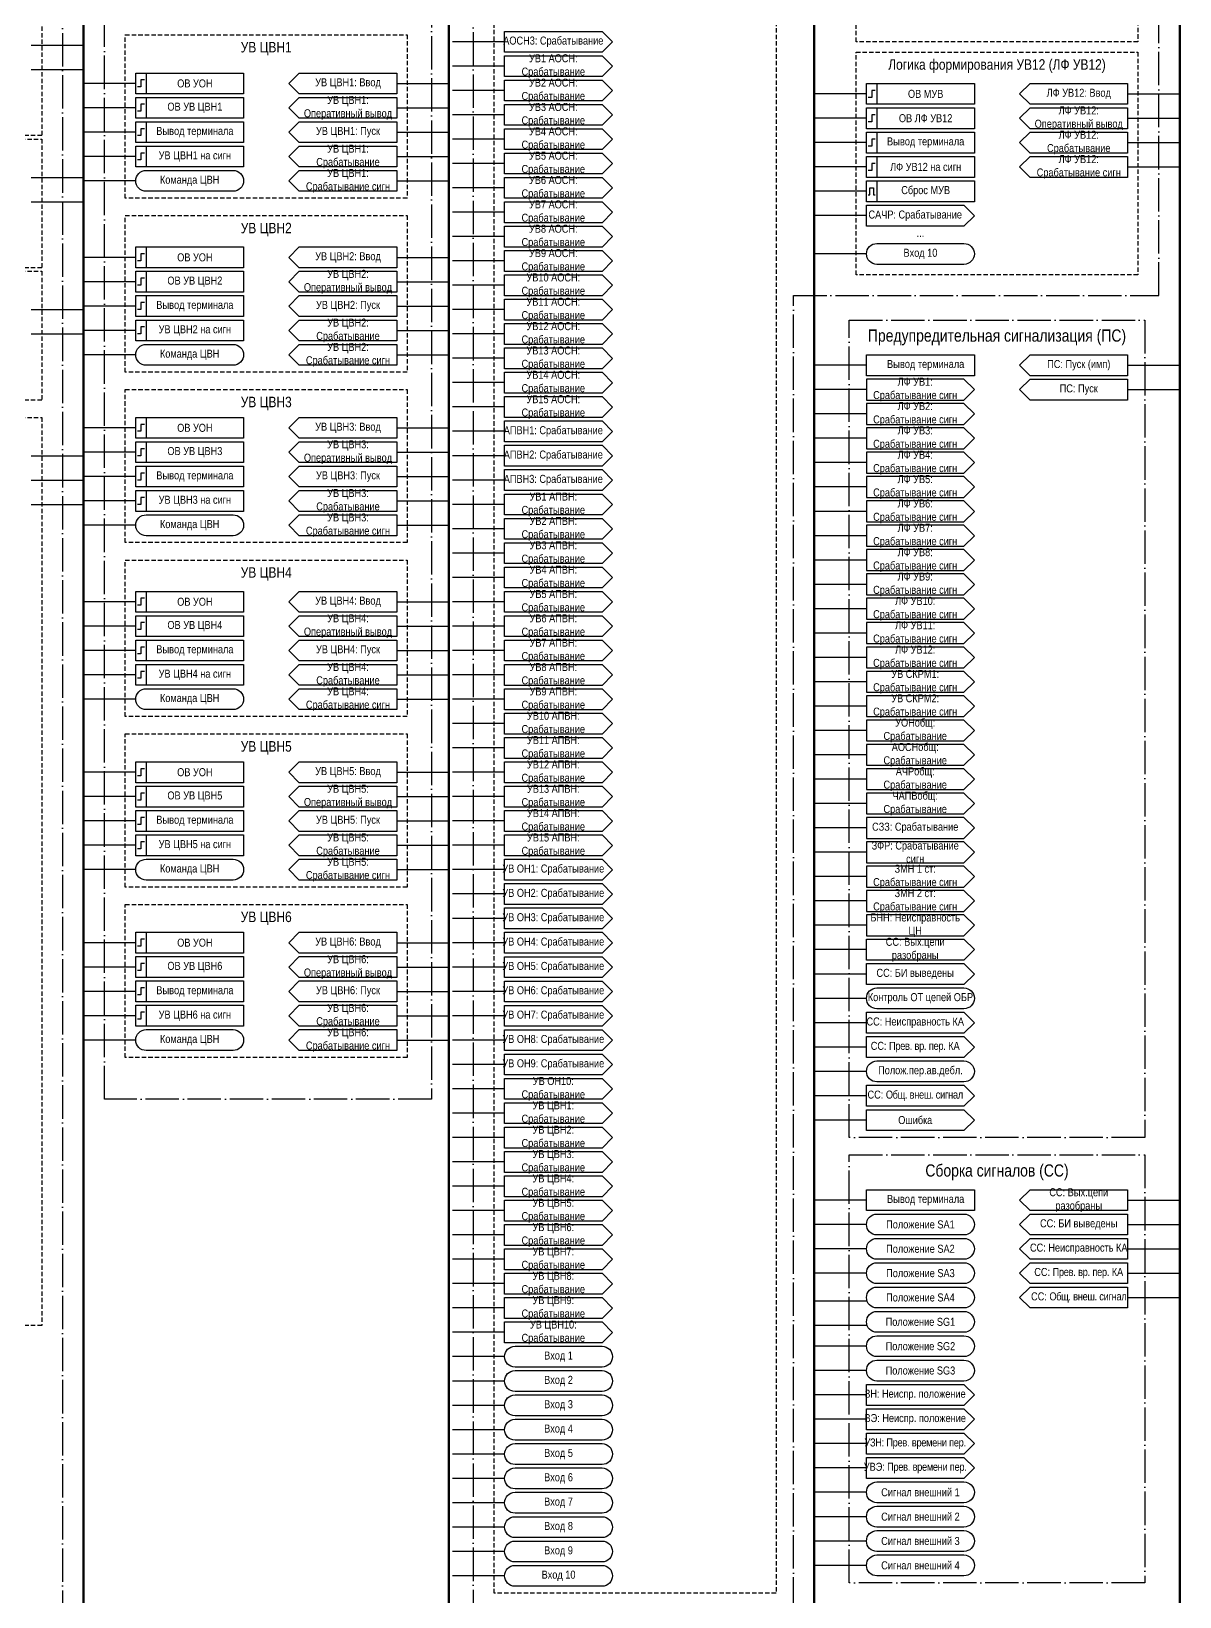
# Model space of a CAD drawing. Header units: millimetres. Extents: x -3568 to 1010, y 18 to 1948.
# Drawn here: x 600 to 930, y 740 to 1190 of the extents above; entities that cross this region are included whole.
import ezdxf

# ---------------------------------------------------------------- set-up
doc = ezdxf.new("R2010")
doc.units = ezdxf.units.MM
doc.linetypes.add('ACAD_ISO04W100', pattern=[30, 24, -3, 0, -3])
doc.linetypes.add('штриховая2', pattern=[0.375, 0.25, -0.125])
doc.layers.add('TEXT', color=7, linetype='Continuous', lineweight=25)
doc.styles.add('2.5_Gost_RD', font='ARIALN.TTF', dxfattribs={"height": 2.5})
doc.styles.add('3.5_Gost_RD', font='ARIALN.TTF', dxfattribs={"height": 3.5})

msp = doc.modelspace()

# ---------------------------------------------------------------- linework, layer by layer
at = {"lineweight": 100, "ltscale": 100}
for p, q in [((615, 1860), (615, 505)), ((720, 1840), (720, 505)), ((825, 1840), (825, 505)), ((930, 1840), (930, 687))]:
    msp.add_line(p, q, dxfattribs=at)
at = {"ltscale": 100}
for p, q in [((600, 1186), (615, 1186)), ((736, 1187), (721, 1187)), ((600, 1179), (615, 1179)), ((736, 1180), (721, 1180)), ((630, 1175), (615, 1175)), ((705, 1175), (720, 1175)), ((736, 1173), (721, 1173)), ((840, 1172), (825, 1172)), ((915, 1172), (930, 1172)), ((630, 1168), (615, 1168)), ((705, 1168), (720, 1168)), ((736, 1166), (721, 1166)), ((630, 1161), (615, 1161)), ((705, 1161), (720, 1161)), ((840, 1165), (825, 1165)), ((915, 1165), (930, 1165)), ((736, 1159), (721, 1159)), ((840, 1158), (825, 1158)), ((915, 1158), (930, 1158)), ((630, 1154), (615, 1154)), ((705, 1154), (720, 1154)), ((736, 1152), (721, 1152)), ((600, 1148), (615, 1148)), ((840, 1151), (825, 1151)), ((915, 1151), (930, 1151)), ((630, 1147), (615, 1147)), ((705, 1147), (720, 1147)), ((736, 1145), (721, 1145)), ((840, 1144), (825, 1144)), ((600, 1141), (615, 1141)), ((736, 1138), (721, 1138)), ((840, 1137), (825, 1137)), ((736, 1131), (721, 1131)), ((630, 1125), (615, 1125)), ((705, 1125), (720, 1125)), ((840, 1126), (825, 1126)), ((736, 1124), (721, 1124)), ((630, 1118), (615, 1118)), ((705, 1118), (720, 1118)), ((736, 1117), (721, 1117)), ((600, 1110), (615, 1110)), ((630, 1111), (615, 1111)), ((705, 1111), (720, 1111)), ((736, 1110), (721, 1110)), ((600, 1103), (615, 1103)), ((630, 1104), (615, 1104)), ((705, 1104), (720, 1104)), ((736, 1103), (721, 1103)), ((630, 1097), (615, 1097)), ((705, 1097), (720, 1097)), ((736, 1096), (721, 1096)), ((840, 1094), (825, 1094)), ((915, 1094), (930, 1094)), ((736, 1089), (721, 1089)), ((840, 1087), (825, 1087)), ((915, 1087), (930, 1087)), ((736, 1082), (721, 1082)), ((840, 1080), (825, 1080)), ((630, 1076), (615, 1076)), ((705, 1076), (720, 1076)), ((736, 1075), (721, 1075)), ((840, 1073), (825, 1073)), ((600, 1068), (615, 1068)), ((630, 1069), (615, 1069)), ((705, 1069), (720, 1069)), ((736, 1068), (721, 1068)), ((630, 1062), (615, 1062)), ((705, 1062), (720, 1062)), ((840, 1066), (825, 1066)), ((600, 1061), (615, 1061)), ((736, 1061), (721, 1061)), ((840, 1059), (825, 1059)), ((600, 1054), (615, 1054)), ((630, 1055), (615, 1055)), ((705, 1055), (720, 1055)), ((736, 1054), (721, 1054)), ((840, 1052), (825, 1052)), ((630, 1048), (615, 1048)), ((705, 1048), (720, 1048)), ((736, 1047), (721, 1047)), ((840, 1045), (825, 1045)), ((736, 1040), (721, 1040)), ((840, 1038), (825, 1038)), ((736, 1033), (721, 1033)), ((840, 1031), (825, 1031)), ((630, 1026), (615, 1026)), ((705, 1026), (720, 1026)), ((736, 1026), (721, 1026)), ((840, 1024), (825, 1024)), ((630, 1019), (615, 1019)), ((705, 1019), (720, 1019)), ((736, 1019), (721, 1019)), ((840, 1017), (825, 1017)), ((630, 1012), (615, 1012)), ((705, 1012), (720, 1012)), ((736, 1012), (721, 1012)), ((840, 1010), (825, 1010)), ((630, 1005), (615, 1005)), ((705, 1005), (720, 1005)), ((736, 1005), (721, 1005)), ((840, 1003), (825, 1003)), ((630, 998), (615, 998)), ((705, 998), (720, 998)), ((736, 998), (721, 998)), ((840, 996), (825, 996)), ((736, 991), (721, 991)), ((840, 989), (825, 989)), ((736, 984), (721, 984)), ((840, 982), (825, 982)), ((630, 977), (615, 977)), ((705, 977), (720, 977)), ((736, 977), (721, 977)), ((840, 975), (825, 975)), ((630, 970), (615, 970)), ((705, 970), (720, 970)), ((736, 970), (721, 970)), ((840, 968), (825, 968)), ((630, 963), (615, 963)), ((705, 963), (720, 963)), ((736, 963), (721, 963)), ((840, 961), (825, 961)), ((630, 956), (615, 956)), ((705, 956), (720, 956)), ((736, 956), (721, 956)), ((840, 954), (825, 954)), ((630, 949), (615, 949)), ((705, 949), (720, 949)), ((736, 949), (721, 949)), ((840, 947), (825, 947)), ((736, 942), (721, 942)), ((840, 940), (825, 940)), ((736, 935), (721, 935)), ((840, 933), (825, 933)), ((630, 928), (615, 928)), ((705, 928), (720, 928)), ((736, 928), (721, 928)), ((840, 926), (825, 926)), ((630, 921), (615, 921)), ((705, 921), (720, 921)), ((736, 921), (721, 921)), ((840, 919), (825, 919)), ((630, 914), (615, 914)), ((705, 914), (720, 914)), ((736, 914), (721, 914)), ((840, 912), (825, 912)), ((630, 907), (615, 907)), ((705, 907), (720, 907)), ((736, 907), (721, 907)), ((840, 905), (825, 905)), ((630, 900), (615, 900)), ((705, 900), (720, 900)), ((736, 900), (721, 900)), ((840, 898), (825, 898)), ((736, 893), (721, 893)), ((840, 891), (825, 891)), ((736, 886), (721, 886)), ((840, 884), (825, 884)), ((736, 879), (721, 879)), ((840, 877), (825, 877)), ((736, 872), (721, 872)), ((736, 865), (721, 865)), ((736, 858), (721, 858)), ((736, 851), (721, 851)), ((840, 854), (825, 854)), ((915, 854), (930, 854)), ((840, 847), (825, 847)), ((915, 847), (930, 847)), ((736, 844), (721, 844)), ((736, 837), (721, 837)), ((840, 840), (825, 840)), ((915, 840), (930, 840)), ((840, 833), (825, 833)), ((915, 833), (930, 833)), ((736, 830), (721, 830)), ((840, 825), (825, 825)), ((915, 826), (930, 826)), ((736, 823), (721, 823)), ((736, 816), (721, 816)), ((840, 818), (825, 818)), ((840, 812), (825, 812)), ((736, 809), (721, 809)), ((736, 802), (721, 802)), ((840, 805), (825, 805)), ((840, 798), (825, 798)), ((736, 795), (721, 795)), ((736, 788), (721, 788)), ((840, 791), (825, 791)), ((840, 784), (825, 784)), ((736, 781), (721, 781)), ((736, 774), (721, 774)), ((840, 777), (825, 777)), ((840, 770), (825, 770)), ((736, 767), (721, 767)), ((840, 763), (825, 763)), ((736, 760), (721, 760)), ((840, 756), (825, 756)), ((736, 753), (721, 753)), ((840, 749), (825, 749)), ((736, 746), (721, 746))]:
    msp.add_line(p, q, dxfattribs=at)
at = {"color": 251, "linetype": 'ACAD_ISO04W100', "lineweight": 30, "ltscale": 0.4, "true_color": 0x58595b}
msp.add_lwpolyline([(415, 1855), (609, 1855), (609, 612), (415, 612)], close=True, dxfattribs=at)
for points in [[(715, 883), (621, 883), (621, 1855), (820, 1855), (820, 1361), (820, 1358), (715, 1358), (715, 883)], [(820, 1347), (727, 1347), (727, 736), (819, 736), (819, 1114), (924, 1114), (924, 1855), (831, 1855), (831, 1347), (820, 1347)]]:
    msp.add_lwpolyline(points, dxfattribs=at)
at = {"linetype": 'штриховая2', "ltscale": 5}
for points in [[(733, 1339), (814, 1339), (814, 741), (733, 741)], [(837, 1251), (918, 1251), (918, 1187), (837, 1187)], [(522, 1197), (603, 1197), (603, 1160), (522, 1160)], [(627, 1189), (708, 1189), (708, 1142), (627, 1142)], [(837, 1184), (918, 1184), (918, 1120), (837, 1120)], [(522, 1159), (603, 1159), (603, 1122), (522, 1122)], [(627, 1137), (708, 1137), (708, 1092), (627, 1092)], [(522, 1121), (603, 1121), (603, 1084), (522, 1084)], [(627, 1087), (708, 1087), (708, 1043), (627, 1043)], [(522, 1079), (603, 1079), (603, 818), (522, 818)], [(627, 1038), (708, 1038), (708, 993), (627, 993)], [(627, 988), (708, 988), (708, 944), (627, 944)], [(627, 939), (708, 939), (708, 895), (627, 895)]]:
    msp.add_lwpolyline(points, close=True, dxfattribs=at)
at = {"ltscale": 100}
for points in [[(736, 1189.98), (764, 1189.98), (767, 1186.98), (764, 1183.98), (736, 1183.98), (736, 1189.98)], [(736, 1182.98), (764, 1182.98), (767, 1179.98), (764, 1176.98), (736, 1176.98), (736, 1182.98)], [(736, 1175.98), (764, 1175.98), (767, 1172.98), (764, 1169.98), (736, 1169.98), (736, 1175.98)], [(736, 1168.98), (764, 1168.98), (767, 1165.98), (764, 1162.98), (736, 1162.98), (736, 1168.98)], [(736, 1161.98), (764, 1161.98), (767, 1158.98), (764, 1155.98), (736, 1155.98), (736, 1161.98)], [(736, 1154.98), (764, 1154.98), (767, 1151.98), (764, 1148.98), (736, 1148.98), (736, 1154.98)], [(736, 1147.98), (764, 1147.98), (767, 1144.98), (764, 1141.98), (736, 1141.98), (736, 1147.98)], [(736, 1140.98), (764, 1140.98), (767, 1137.98), (764, 1134.98), (736, 1134.98), (736, 1140.98)], [(840, 1139.98), (868, 1139.98), (871, 1136.98), (868, 1133.98), (840, 1133.98), (840, 1139.98)], [(736, 1133.98), (764, 1133.98), (767, 1130.98), (764, 1127.98), (736, 1127.98), (736, 1133.98)], [(736, 1126.98), (764, 1126.98), (767, 1123.98), (764, 1120.98), (736, 1120.98), (736, 1126.98)], [(736, 1119.98), (764, 1119.98), (767, 1116.98), (764, 1113.98), (736, 1113.98), (736, 1119.98)], [(736, 1112.98), (764, 1112.98), (767, 1109.98), (764, 1106.98), (736, 1106.98), (736, 1112.98)], [(736, 1105.98), (764, 1105.98), (767, 1102.98), (764, 1099.98), (736, 1099.98), (736, 1105.98)], [(736, 1098.98), (764, 1098.98), (767, 1095.98), (764, 1092.98), (736, 1092.98), (736, 1098.98)], [(884, 1094), (887, 1097), (915, 1097), (915, 1091), (887, 1091), (884, 1094)], [(736, 1091.98), (764, 1091.98), (767, 1088.98), (764, 1085.98), (736, 1085.98), (736, 1091.98)], [(884, 1087), (887, 1090), (915, 1090), (915, 1084), (887, 1084), (884, 1087)], [(736, 1084.98), (764, 1084.98), (767, 1081.98), (764, 1078.98), (736, 1078.98), (736, 1084.98)], [(736, 1077.98), (764, 1077.98), (767, 1074.98), (764, 1071.98), (736, 1071.98), (736, 1077.98)], [(736, 1070.98), (764, 1070.98), (767, 1067.98), (764, 1064.98), (736, 1064.98), (736, 1070.98)], [(736, 1063.98), (764, 1063.98), (767, 1060.98), (764, 1057.98), (736, 1057.98), (736, 1063.98)], [(736, 1056.98), (764, 1056.98), (767, 1053.98), (764, 1050.98), (736, 1050.98), (736, 1056.98)], [(736, 1049.98), (764, 1049.98), (767, 1046.98), (764, 1043.98), (736, 1043.98), (736, 1049.98)], [(736, 1042.98), (764, 1042.98), (767, 1039.98), (764, 1036.98), (736, 1036.98), (736, 1042.98)], [(736, 1035.98), (764, 1035.98), (767, 1032.98), (764, 1029.98), (736, 1029.98), (736, 1035.98)], [(736, 1028.98), (764, 1028.98), (767, 1025.98), (764, 1022.98), (736, 1022.98), (736, 1028.98)], [(736, 1021.98), (764, 1021.98), (767, 1018.98), (764, 1015.98), (736, 1015.98), (736, 1021.98)], [(736, 1014.98), (764, 1014.98), (767, 1011.98), (764, 1008.98), (736, 1008.98), (736, 1014.98)], [(736, 1007.98), (764, 1007.98), (767, 1004.98), (764, 1001.98), (736, 1001.98), (736, 1007.98)], [(736, 1000.98), (764, 1000.98), (767, 997.98), (764, 994.98), (736, 994.98), (736, 1000.98)], [(736, 993.98), (764, 993.98), (767, 990.98), (764, 987.98), (736, 987.98), (736, 993.98)], [(736, 986.98), (764, 986.98), (767, 983.98), (764, 980.98), (736, 980.98), (736, 986.98)], [(736, 979.98), (764, 979.98), (767, 976.98), (764, 973.98), (736, 973.98), (736, 979.98)], [(736, 972.98), (764, 972.98), (767, 969.98), (764, 966.98), (736, 966.98), (736, 972.98)], [(736, 965.98), (764, 965.98), (767, 962.98), (764, 959.98), (736, 959.98), (736, 965.98)], [(736, 958.98), (764, 958.98), (767, 955.98), (764, 952.98), (736, 952.98), (736, 958.98)], [(736, 951.98), (764, 951.98), (767, 948.98), (764, 945.98), (736, 945.98), (736, 951.98)], [(736, 944.98), (764, 944.98), (767, 941.98), (764, 938.98), (736, 938.98), (736, 944.98)], [(736, 937.98), (764, 937.98), (767, 934.98), (764, 931.98), (736, 931.98), (736, 937.98)], [(736, 930.98), (764, 930.98), (767, 927.98), (764, 924.98), (736, 924.98), (736, 930.98)], [(840, 929), (868, 929), (871, 926), (868, 923), (840, 923), (840, 929)], [(736, 923.98), (764, 923.98), (767, 920.98), (764, 917.98), (736, 917.98), (736, 923.98)], [(840, 922), (868, 922), (871, 919), (868, 916), (840, 916), (840, 922)], [(736, 916.98), (764, 916.98), (767, 913.98), (764, 910.98), (736, 910.98), (736, 916.98)], [(736, 909.98), (764, 909.98), (767, 906.98), (764, 903.98), (736, 903.98), (736, 909.98)], [(840, 908), (868, 908), (871, 905), (868, 902), (840, 902), (840, 908)], [(736, 902.98), (764, 902.98), (767, 899.98), (764, 896.98), (736, 896.98), (736, 902.98)], [(840, 901), (868, 901), (871, 898), (868, 895), (840, 895), (840, 901)], [(736, 895.98), (764, 895.98), (767, 892.98), (764, 889.98), (736, 889.98), (736, 895.98)], [(736, 888.98), (764, 888.98), (767, 885.98), (764, 882.98), (736, 882.98), (736, 888.98)], [(840, 887), (868, 887), (871, 884), (868, 881), (840, 881), (840, 887)], [(736, 881.98), (764, 881.98), (767, 878.98), (764, 875.98), (736, 875.98), (736, 881.98)], [(840, 880), (868, 880), (871, 877), (868, 874), (840, 874), (840, 880)], [(736, 874.98), (764, 874.98), (767, 871.98), (764, 868.98), (736, 868.98), (736, 874.98)], [(736, 867.98), (764, 867.98), (767, 864.98), (764, 861.98), (736, 861.98), (736, 867.98)], [(736, 860.98), (764, 860.98), (767, 857.98), (764, 854.98), (736, 854.98), (736, 860.98)], [(884, 854), (887, 857), (915, 857), (915, 851), (887, 851), (884, 854)], [(736, 853.98), (764, 853.98), (767, 850.98), (764, 847.98), (736, 847.98), (736, 853.98)], [(736, 846.98), (764, 846.98), (767, 843.98), (764, 840.98), (736, 840.98), (736, 846.98)], [(884, 847), (887, 850), (915, 850), (915, 844), (887, 844), (884, 847)], [(884, 840), (887, 843), (915, 843), (915, 837), (887, 837), (884, 840)], [(736, 839.98), (764, 839.98), (767, 836.98), (764, 833.98), (736, 833.98), (736, 839.98)], [(736, 832.98), (764, 832.98), (767, 829.98), (764, 826.98), (736, 826.98), (736, 832.98)], [(884, 833), (887, 836), (915, 836), (915, 830), (887, 830), (884, 833)], [(884, 826), (887, 829), (915, 829), (915, 823), (887, 823), (884, 826)], [(736, 825.98), (764, 825.98), (767, 822.98), (764, 819.98), (736, 819.98), (736, 825.98)], [(736, 818.98), (764, 818.98), (767, 815.98), (764, 812.98), (736, 812.98), (736, 818.98)], [(840, 801), (868, 801), (871, 798), (868, 795), (840, 795), (840, 801)], [(840, 794), (868, 794), (871, 791), (868, 788), (840, 788), (840, 794)], [(840, 787), (868, 787), (871, 784), (868, 781), (840, 781), (840, 787)], [(840, 780), (868, 780), (871, 777), (868, 774), (840, 774), (840, 780)]]:
    msp.add_lwpolyline(points, dxfattribs=at)
for points in [[(630, 1178), (633, 1178), (633, 1172), (630, 1172)], [(630, 1178), (661, 1178), (661, 1172), (630, 1172)], [(705, 1178), (705, 1172), (677, 1172), (674, 1175), (677, 1178)], [(840, 1175), (843, 1175), (843, 1169), (840, 1169)], [(840, 1175), (871, 1175), (871, 1169), (840, 1169)], [(915, 1175), (915, 1169), (887, 1169), (884, 1172), (887, 1175)], [(630, 1171), (633, 1171), (633, 1165), (630, 1165)], [(630, 1171), (661, 1171), (661, 1165), (630, 1165)], [(705, 1171), (705, 1165), (677, 1165), (674, 1168), (677, 1171)], [(840, 1168), (843, 1168), (843, 1162), (840, 1162)], [(840, 1168), (871, 1168), (871, 1162), (840, 1162)], [(915, 1168), (915, 1162), (887, 1162), (884, 1165), (887, 1168)], [(630, 1164), (633, 1164), (633, 1158), (630, 1158)], [(630, 1164), (661, 1164), (661, 1158), (630, 1158)], [(677, 1164), (705, 1164), (705, 1158), (677, 1158), (674, 1161)], [(840, 1161), (843, 1161), (843, 1155), (840, 1155)], [(840, 1161), (871, 1161), (871, 1155), (840, 1155)], [(887, 1161), (915, 1161), (915, 1155), (887, 1155), (884, 1158)], [(630, 1157), (633, 1157), (633, 1151), (630, 1151)], [(630, 1157), (661, 1157), (661, 1151), (630, 1151)], [(677, 1157), (705, 1157), (705, 1151), (677, 1151), (674, 1154)], [(840, 1154), (843, 1154), (843, 1148), (840, 1148)], [(840, 1154), (871, 1154), (871, 1148), (840, 1148)], [(887, 1154), (915, 1154), (915, 1148), (887, 1148), (884, 1151)], [(677, 1150), (705, 1150), (705, 1144), (677, 1144), (674, 1147)], [(840, 1147), (871, 1147), (871, 1141), (840, 1141)], [(840, 1147), (843, 1147), (843, 1141), (840, 1141)], [(630, 1128), (633, 1128), (633, 1122), (630, 1122)], [(630, 1128), (661, 1128), (661, 1122), (630, 1122)], [(705, 1128), (705, 1122), (677, 1122), (674, 1125), (677, 1128)], [(630, 1121), (633, 1121), (633, 1115), (630, 1115)], [(630, 1121), (661, 1121), (661, 1115), (630, 1115)], [(705, 1121), (705, 1115), (677, 1115), (674, 1118), (677, 1121)], [(630, 1114), (633, 1114), (633, 1108), (630, 1108)], [(630, 1114), (661, 1114), (661, 1108), (630, 1108)], [(677, 1114), (705, 1114), (705, 1108), (677, 1108), (674, 1111)], [(630, 1107), (633, 1107), (633, 1101), (630, 1101)], [(630, 1107), (661, 1107), (661, 1101), (630, 1101)], [(677, 1107), (705, 1107), (705, 1101), (677, 1101), (674, 1104)], [(677, 1100), (705, 1100), (705, 1094), (677, 1094), (674, 1097)], [(840, 1097), (871, 1097), (871, 1091), (840, 1091)], [(630, 1079), (633, 1079), (633, 1073), (630, 1073)], [(630, 1079), (661, 1079), (661, 1073), (630, 1073)], [(705, 1079), (705, 1073), (677, 1073), (674, 1076), (677, 1079)], [(630, 1072), (633, 1072), (633, 1066), (630, 1066)], [(630, 1072), (661, 1072), (661, 1066), (630, 1066)], [(705, 1072), (705, 1066), (677, 1066), (674, 1069), (677, 1072)], [(630, 1065), (633, 1065), (633, 1059), (630, 1059)], [(630, 1065), (661, 1065), (661, 1059), (630, 1059)], [(677, 1065), (705, 1065), (705, 1059), (677, 1059), (674, 1062)], [(630, 1058), (633, 1058), (633, 1052), (630, 1052)], [(630, 1058), (661, 1058), (661, 1052), (630, 1052)], [(677, 1058), (705, 1058), (705, 1052), (677, 1052), (674, 1055)], [(677, 1051), (705, 1051), (705, 1045), (677, 1045), (674, 1048)], [(630, 1029), (633, 1029), (633, 1023), (630, 1023)], [(630, 1029), (661, 1029), (661, 1023), (630, 1023)], [(705, 1029), (705, 1023), (677, 1023), (674, 1026), (677, 1029)], [(630, 1022), (633, 1022), (633, 1016), (630, 1016)], [(630, 1022), (661, 1022), (661, 1016), (630, 1016)], [(705, 1022), (705, 1016), (677, 1016), (674, 1019), (677, 1022)], [(630, 1015), (633, 1015), (633, 1009), (630, 1009)], [(630, 1015), (661, 1015), (661, 1009), (630, 1009)], [(677, 1015), (705, 1015), (705, 1009), (677, 1009), (674, 1012)], [(630, 1008), (633, 1008), (633, 1002), (630, 1002)], [(630, 1008), (661, 1008), (661, 1002), (630, 1002)], [(677, 1008), (705, 1008), (705, 1002), (677, 1002), (674, 1005)], [(677, 1001), (705, 1001), (705, 995), (677, 995), (674, 998)], [(630, 980), (633, 980), (633, 974), (630, 974)], [(630, 980), (661, 980), (661, 974), (630, 974)], [(705, 980), (705, 974), (677, 974), (674, 977), (677, 980)], [(630, 973), (633, 973), (633, 967), (630, 967)], [(630, 973), (661, 973), (661, 967), (630, 967)], [(705, 973), (705, 967), (677, 967), (674, 970), (677, 973)], [(630, 966), (633, 966), (633, 960), (630, 960)], [(630, 966), (661, 966), (661, 960), (630, 960)], [(677, 966), (705, 966), (705, 960), (677, 960), (674, 963)], [(630, 959), (633, 959), (633, 953), (630, 953)], [(630, 959), (661, 959), (661, 953), (630, 953)], [(677, 959), (705, 959), (705, 953), (677, 953), (674, 956)], [(677, 952), (705, 952), (705, 946), (677, 946), (674, 949)], [(630, 931), (633, 931), (633, 925), (630, 925)], [(630, 931), (661, 931), (661, 925), (630, 925)], [(705, 931), (705, 925), (677, 925), (674, 928), (677, 931)], [(630, 924), (633, 924), (633, 918), (630, 918)], [(630, 924), (661, 924), (661, 918), (630, 918)], [(705, 924), (705, 918), (677, 918), (674, 921), (677, 924)], [(630, 917), (633, 917), (633, 911), (630, 911)], [(630, 917), (661, 917), (661, 911), (630, 911)], [(677, 917), (705, 917), (705, 911), (677, 911), (674, 914)], [(630, 910), (633, 910), (633, 904), (630, 904)], [(630, 910), (661, 910), (661, 904), (630, 904)], [(677, 910), (705, 910), (705, 904), (677, 904), (674, 907)], [(677, 903), (705, 903), (705, 897), (677, 897), (674, 900)], [(840, 857), (871, 857), (871, 851), (840, 851)]]:
    msp.add_lwpolyline(points, close=True, dxfattribs=at)
at = {"lineweight": 30, "ltscale": 100}
for points in [[(632.5, 1176), (631.5, 1176), (631.5, 1174), (630.5, 1174)], [(842.5, 1173), (841.5, 1173), (841.5, 1171), (840.5, 1171)], [(632.5, 1169), (631.5, 1169), (631.5, 1167), (630.5, 1167)], [(842.5, 1166), (841.5, 1166), (841.5, 1164), (840.5, 1164)], [(632.5, 1162), (631.5, 1162), (631.5, 1160), (630.5, 1160)], [(842.5, 1159), (841.5, 1159), (841.5, 1157), (840.5, 1157)], [(632.5, 1155), (631.5, 1155), (631.5, 1153), (630.5, 1153)], [(842.5, 1152), (841.5, 1152), (841.5, 1150), (840.5, 1150)], [(840.5, 1143), (841, 1143), (841, 1145), (842, 1145), (842, 1143), (842.5, 1143)], [(632.5, 1126), (631.5, 1126), (631.5, 1124), (630.5, 1124)], [(632.5, 1119), (631.5, 1119), (631.5, 1117), (630.5, 1117)], [(632.5, 1112), (631.5, 1112), (631.5, 1110), (630.5, 1110)], [(632.5, 1105), (631.5, 1105), (631.5, 1103), (630.5, 1103)], [(632.5, 1077), (631.5, 1077), (631.5, 1075), (630.5, 1075)], [(632.5, 1070), (631.5, 1070), (631.5, 1068), (630.5, 1068)], [(632.5, 1063), (631.5, 1063), (631.5, 1061), (630.5, 1061)], [(632.5, 1056), (631.5, 1056), (631.5, 1054), (630.5, 1054)], [(632.5, 1027), (631.5, 1027), (631.5, 1025), (630.5, 1025)], [(632.5, 1020), (631.5, 1020), (631.5, 1018), (630.5, 1018)], [(632.5, 1013), (631.5, 1013), (631.5, 1011), (630.5, 1011)], [(632.5, 1006), (631.5, 1006), (631.5, 1004), (630.5, 1004)], [(632.5, 978), (631.5, 978), (631.5, 976), (630.5, 976)], [(632.5, 971), (631.5, 971), (631.5, 969), (630.5, 969)], [(632.5, 964), (631.5, 964), (631.5, 962), (630.5, 962)], [(632.5, 957), (631.5, 957), (631.5, 955), (630.5, 955)], [(632.5, 929), (631.5, 929), (631.5, 927), (630.5, 927)], [(632.5, 922), (631.5, 922), (631.5, 920), (630.5, 920)], [(632.5, 915), (631.5, 915), (631.5, 913), (630.5, 913)], [(632.5, 908), (631.5, 908), (631.5, 906), (630.5, 906)]]:
    msp.add_lwpolyline(points, dxfattribs=at)
at = {"ltscale": 100}
for points in [[(633, 1144, -1), (633, 1150), (658, 1150, -1), (658, 1144)], [(843, 1123, -1), (843, 1129), (868, 1129, -1), (868, 1123)], [(633, 1094, -1), (633, 1100), (658, 1100, -1), (658, 1094)], [(633, 1045, -1), (633, 1051), (658, 1051, -1), (658, 1045)], [(633, 995, -1), (633, 1001), (658, 1001, -1), (658, 995)], [(633, 946, -1), (633, 952), (658, 952, -1), (658, 946)], [(843, 909, -1), (843, 915), (868, 915, -1), (868, 909)], [(633, 897, -1), (633, 903), (658, 903, -1), (658, 897)], [(843, 888, -1), (843, 894), (868, 894, -1), (868, 888)], [(843, 844, -1), (843, 850), (868, 850, -1), (868, 844)], [(843, 837, -1), (843, 843), (868, 843, -1), (868, 837)], [(843, 830, -1), (843, 836), (868, 836, -1), (868, 830)], [(843, 823, -1), (843, 829), (868, 829, -1), (868, 823)], [(843, 816, -1), (843, 822), (868, 822, -1), (868, 816)], [(843, 809, -1), (843, 815), (868, 815, -1), (868, 809)], [(739, 806, -1), (739, 812), (764, 812, -1), (764, 806)], [(843, 802, -1), (843, 808), (868, 808, -1), (868, 802)], [(739, 799, -1), (739, 805), (764, 805, -1), (764, 799)], [(739, 792, -1), (739, 798), (764, 798, -1), (764, 792)], [(739, 785, -1), (739, 791), (764, 791, -1), (764, 785)], [(739, 778, -1), (739, 784), (764, 784, -1), (764, 778)], [(739, 771, -1), (739, 777), (764, 777, -1), (764, 771)], [(739, 764, -1), (739, 770), (764, 770, -1), (764, 764)], [(843, 767, -1), (843, 773), (868, 773, -1), (868, 767)], [(843, 760, -1), (843, 766), (868, 766, -1), (868, 760)], [(739, 757, -1), (739, 763), (764, 763, -1), (764, 757)], [(739, 750, -1), (739, 756), (764, 756, -1), (764, 750)], [(843, 753, -1), (843, 759), (868, 759, -1), (868, 753)], [(843, 746, -1), (843, 752), (868, 752, -1), (868, 746)], [(739, 743, -1), (739, 749), (764, 749, -1), (764, 743)]]:
    msp.add_lwpolyline(points, format="xyb", close=True, dxfattribs=at)
at = {"linetype": 'ACAD_ISO04W100', "lineweight": 30, "ltscale": 0.4}
for points in [[(835, 1107), (920, 1107), (920, 872), (835, 872)], [(835, 867), (920, 867), (920, 744), (835, 744)]]:
    msp.add_lwpolyline(points, close=True, dxfattribs=at)
at = {"layer": 'TEXT', "ltscale": 100}
for points in [[(840, 1090), (840, 1084), (868, 1084), (871, 1087), (868, 1090)], [(840, 1083), (840, 1077), (868, 1077), (871, 1080), (868, 1083)], [(840, 1076), (840, 1070), (868, 1070), (871, 1073), (868, 1076)], [(840, 1069), (840, 1063), (868, 1063), (871, 1066), (868, 1069)], [(840, 1062), (840, 1056), (868, 1056), (871, 1059), (868, 1062)], [(840, 1055), (840, 1049), (868, 1049), (871, 1052), (868, 1055)], [(840, 1048), (840, 1042), (868, 1042), (871, 1045), (868, 1048)], [(840, 1041), (840, 1035), (868, 1035), (871, 1038), (868, 1041)], [(840, 1034), (840, 1028), (868, 1028), (871, 1031), (868, 1034)], [(840, 1027), (840, 1021), (868, 1021), (871, 1024), (868, 1027)], [(840, 1020), (840, 1014), (868, 1014), (871, 1017), (868, 1020)], [(840, 1013), (840, 1007), (868, 1007), (871, 1010), (868, 1013)], [(840, 1006), (840, 1000), (868, 1000), (871, 1003), (868, 1006)], [(840, 999), (840, 993), (868, 993), (871, 996), (868, 999)], [(840, 992), (840, 986), (868, 986), (871, 989), (868, 992)], [(840, 985), (840, 979), (868, 979), (871, 982), (868, 985)], [(840, 978), (840, 972), (868, 972), (871, 975), (868, 978)], [(840, 971), (840, 965), (868, 965), (871, 968), (868, 971)], [(840, 964), (840, 958), (868, 958), (871, 961), (868, 964)], [(840, 957), (840, 951), (868, 951), (871, 954), (868, 957)], [(840, 950), (840, 944), (868, 944), (871, 947), (868, 950)], [(840, 943), (840, 937), (868, 937), (871, 940), (868, 943)], [(840, 936), (840, 930), (868, 930), (871, 933), (868, 936)]]:
    msp.add_lwpolyline(points, close=True, dxfattribs=at)

# ---------------------------------------------------------------- texts
at = {"color": 0, "ltscale": 100, "char_height": 2.3, "width": 28, "attachment_point": 5, "style": '2.5_Gost_RD'}
for s, insert in [('{\\C256;АОСН3: Срабатывание}', (750, 1186.98)), ('{\\C256;УВ1 АОСН: Срабатывание}', (750, 1179.98)), ('{\\C256;УВ2 АОСН: Срабатывание}', (750, 1172.98)), ('{\\C256;УВ3 АОСН: Срабатывание}', (750, 1165.98)), ('{\\C256;УВ4 АОСН: Срабатывание}', (750, 1158.98)), ('{\\C256;УВ5 АОСН: Срабатывание}', (750, 1151.98)), ('{\\C256;УВ6 АОСН: Срабатывание}', (750, 1144.98)), ('{\\C256;УВ7 АОСН: Срабатывание}', (750, 1137.98)), ('{\\C256;САЧР: Срабатывание}', (854, 1136.98)), ('{\\C256;УВ8 АОСН: Срабатывание}', (750, 1130.98)), ('{\\C256;УВ9 АОСН: Срабатывание}', (750, 1123.98)), ('{\\C256;УВ10 АОСН: Срабатывание}', (750, 1116.98)), ('{\\C256;УВ11 АОСН: Срабатывание}', (750, 1109.98)), ('{\\C256;УВ12 АОСН: Срабатывание}', (750, 1102.98)), ('{\\C256;УВ13 АОСН: Срабатывание}', (750, 1095.98)), ('{\\C256;УВ14 АОСН: Срабатывание}', (750, 1088.98)), ('{\\C256;УВ15 АОСН: Срабатывание}', (750, 1081.98)), ('{\\C256;АПВН1: Срабатывание}', (750, 1074.98)), ('{\\C256;АПВН2: Срабатывание}', (750, 1067.98)), ('{\\C256;АПВН3: Срабатывание}', (750, 1060.98)), ('{\\C256;УВ1 АПВН: Срабатывание}', (750, 1053.98)), ('{\\C256;УВ2 АПВН: Срабатывание}', (750, 1046.98)), ('{\\C256;УВ3 АПВН: Срабатывание}', (750, 1039.98)), ('{\\C256;УВ4 АПВН: Срабатывание}', (750, 1032.98)), ('{\\C256;УВ5 АПВН: Срабатывание}', (750, 1025.98)), ('{\\C256;УВ6 АПВН: Срабатывание}', (750, 1018.98)), ('{\\C256;УВ7 АПВН: Срабатывание}', (750, 1011.98)), ('{\\C256;УВ8 АПВН: Срабатывание}', (750, 1004.98)), ('{\\C256;УВ9 АПВН: Срабатывание}', (750, 997.98)), ('{\\C256;УВ10 АПВН: Срабатывание}', (750, 990.98)), ('{\\C256;УВ11 АПВН: Срабатывание}', (750, 983.98)), ('{\\C256;УВ12 АПВН: Срабатывание}', (750, 976.98)), ('{\\C256;УВ13 АПВН: Срабатывание}', (750, 969.98)), ('{\\C256;УВ14 АПВН: Срабатывание}', (750, 962.98)), ('{\\C256;УВ15 АПВН: Срабатывание}', (750, 955.98)), ('{\\C256;УВ ОН1: Срабатывание}', (750, 948.98)), ('{\\C256;УВ ОН2: Срабатывание}', (750, 941.98)), ('{\\C256;УВ ОН3: Срабатывание}', (750, 934.98)), ('{\\C256;УВ ОН4: Срабатывание}', (750, 927.98)), ('{\\C256;УВ ОН5: Срабатывание}', (750, 920.98)), ('{\\C256;УВ ОН6: Срабатывание}', (750, 913.98)), ('{\\C256;УВ ОН7: Срабатывание}', (750, 906.98)), ('{\\C256;УВ ОН8: Срабатывание}', (750, 899.98)), ('{\\C256;УВ ОН9: Срабатывание}', (750, 892.98)), ('{\\C256;УВ ОН10: Срабатывание}', (750, 885.98)), ('{\\C256;УВ ЦВН1: Срабатывание}', (750, 878.98)), ('{\\C256;УВ ЦВН2: Срабатывание}', (750, 871.98)), ('{\\C256;УВ ЦВН3: Срабатывание}', (750, 864.98)), ('{\\C256;УВ ЦВН4: Срабатывание}', (750, 857.98)), ('{\\C256;УВ ЦВН5: Срабатывание}', (750, 850.98)), ('{\\C256;УВ ЦВН6: Срабатывание}', (750, 843.98)), ('{\\C256;УВ ЦВН7: Срабатывание}', (750, 836.98)), ('{\\C256;УВ ЦВН8: Срабатывание}', (750, 829.98)), ('{\\C256;УВ ЦВН9: Срабатывание}', (750, 822.98)), ('{\\C256;УВ ЦВН10: Срабатывание}', (750, 815.98))]:
    msp.add_mtext(s, dxfattribs=dict(at, insert=insert))
at = {"color": 128, "ltscale": 100, "true_color": 0x0b6436, "attachment_point": 5, "style": '3.5_Gost_RD'}
for s, insert, char_height, width in [('УВ ЦВН1', (667.5, 1185), 3, 81), ('Логика формирования УВ12 (ЛФ УВ12)', (877.5, 1180), 3, 81), ('УВ ЦВН2', (667.5, 1133), 3, 81), ('Предупредительная сигнализация (ПС)', (877.5, 1102), 3.5, 85), ('УВ ЦВН3', (667.5, 1083), 3, 81), ('УВ ЦВН4', (667.5, 1034), 3, 81), ('УВ ЦВН5', (667.5, 984), 3, 81), ('УВ ЦВН6', (667.5, 935), 3, 81), ('Сборка сигналов (СС)', (877.5, 862), 3.5, 85)]:
    msp.add_mtext(s, dxfattribs=dict(at, insert=insert, char_height=char_height, width=width))
at = {"ltscale": 100, "char_height": 2.3, "attachment_point": 5, "style": '2.5_Gost_RD'}
for s, insert, width in [('УВ ЦВН1: Ввод', (691, 1175), 28), ('УВ ЦВН1: ^JОперативный вывод', (691, 1168), 28), ('ЛФ УВ12: Ввод', (901, 1172), 28), ('ЛФ УВ12: ^JОперативный вывод', (901, 1165), 28), ('Вывод терминала', (647, 1161), 28), ('УВ ЦВН1: Пуск', (691, 1161), 28), ('ЛФ УВ12: Срабатывание', (901, 1158), 28), ('УВ ЦВН1: Срабатывание', (691, 1154), 28), ('Вывод терминала', (857, 1158), 28), ('УВ ЦВН1 на сигн', (647, 1154), 27.6764), ('ЛФ УВ12 на сигн', (857, 1151), 27.6764), ('ЛФ УВ12: Срабатывание сигн', (901, 1151), 28), ('Команда ЦВН', (645.5, 1147), 31), ('УВ ЦВН1: Срабатывание сигн', (691, 1147), 28), ('...', (855.5, 1132), 31), ('УВ ЦВН2: Ввод', (691, 1125), 28), ('Вход 10', (855.5, 1126), 31), ('УВ ЦВН2: ^JОперативный вывод', (691, 1118), 28), ('Вывод терминала', (647, 1111), 28), ('УВ ЦВН2: Пуск', (691, 1111), 28), ('УВ ЦВН2: Срабатывание', (691, 1104), 28), ('УВ ЦВН2 на сигн', (647, 1104), 27.6764), ('Команда ЦВН', (645.5, 1097), 31), ('УВ ЦВН2: Срабатывание сигн', (691, 1097), 28), ('Вывод терминала', (857, 1094), 28), ('УВ ЦВН3: Ввод', (691, 1076), 28), ('УВ ЦВН3: ^JОперативный вывод', (691, 1069), 28), ('Вывод терминала', (647, 1062), 28), ('УВ ЦВН3: Пуск', (691, 1062), 28), ('УВ ЦВН3: Срабатывание', (691, 1055), 28), ('УВ ЦВН3 на сигн', (647, 1055), 27.6764), ('Команда ЦВН', (645.5, 1048), 31), ('УВ ЦВН3: Срабатывание сигн', (691, 1048), 28), ('УВ ЦВН4: Ввод', (691, 1026), 28), ('УВ ЦВН4: ^JОперативный вывод', (691, 1019), 28), ('Вывод терминала', (647, 1012), 28), ('УВ ЦВН4: Пуск', (691, 1012), 28), ('УВ ЦВН4: Срабатывание', (691, 1005), 28), ('УВ ЦВН4 на сигн', (647, 1005), 27.6764), ('Команда ЦВН', (645.5, 998), 31), ('УВ ЦВН4: Срабатывание сигн', (691, 998), 28), ('УВ ЦВН5: Ввод', (691, 977), 28), ('УВ ЦВН5: ^JОперативный вывод', (691, 970), 28), ('Вывод терминала', (647, 963), 28), ('УВ ЦВН5: Пуск', (691, 963), 28), ('УВ ЦВН5: Срабатывание', (691, 956), 28), ('УВ ЦВН5 на сигн', (647, 956), 27.6764), ('Команда ЦВН', (645.5, 949), 31), ('УВ ЦВН5: Срабатывание сигн', (691, 949), 28), ('УВ ЦВН6: Ввод', (691, 928), 28), ('УВ ЦВН6: ^JОперативный вывод', (691, 921), 28), ('Вывод терминала', (647, 914), 28), ('УВ ЦВН6: Пуск', (691, 914), 28), ('УВ ЦВН6: Срабатывание', (691, 907), 28), ('УВ ЦВН6 на сигн', (647, 907), 27.6764), ('Команда ЦВН', (645.5, 900), 31), ('УВ ЦВН6: Срабатывание сигн', (691, 900), 28), ('Полож.пер.ав.дебл.', (855.5, 891), 31), ('Вывод терминала', (857, 854), 28), ('СС: Вых.цепи разобраны', (901, 854), 28), ('Положение SA1', (855.5, 847), 31), ('СС: БИ выведены', (901, 847), 28), ('СС: Неисправность КА', (901, 840), 28), ('Положение SA2', (855.5, 840), 31), ('Положение SA3', (855.5, 833), 31), ('СС: {\\T0.95;Прев. вр. пер.} КА', (901, 833), 28), ('Положение SA4', (855.5, 826), 31), ('СС: {\\T0.95;Общ. внеш. сигнал}', (901, 826), 28), ('Положение SG1', (855.5, 819), 31), ('Вход 1', (751.5, 809), 31), ('\\pt23;Положение SG2', (855.5, 812), 31), ('Положение SG3', (855.5, 805), 31), ('Вход 2', (751.5, 802), 31), ('Вход 3', (751.5, 795), 31), ('Вход 4', (751.5, 788), 31), ('Вход 5', (751.5, 781), 31), ('Вход 6', (751.5, 774), 31), ('Сигнал внешний 1', (855.5, 770), 31), ('Вход 7', (751.5, 767), 31), ('Вход 8', (751.5, 760), 31), ('Сигнал внешний 2', (855.5, 763), 31), ('Сигнал внешний 3', (855.5, 756), 31), ('Вход 9', (751.5, 753), 31), ('Вход 10', (751.5, 746), 31), ('Сигнал внешний 4', (855.5, 749), 31)]:
    msp.add_mtext(s, dxfattribs=dict(at, insert=insert, width=width))
at = {"layer": 'TEXT', "ltscale": 100, "char_height": 2.3, "attachment_point": 5, "style": '2.5_Gost_RD'}
for s, insert, width in [('ОВ УОН', (647, 1175), 28), ('ОВ МУВ', (857, 1172), 28), ('ОВ УВ ЦВН1', (647, 1168), 28), ('ОВ ЛФ УВ12', (857, 1165), 28), ('Сброс МУВ', (857, 1144), 28), ('ОВ УОН', (647, 1125), 28), ('ОВ УВ ЦВН2', (647, 1118), 28), ('ПС: Пуск (имп)', (901, 1094), 28), ('ЛФ УВ1: Срабатывание сигн', (854, 1087), 28), ('ПС: Пуск', (901, 1087), 28), ('ЛФ УВ2: Срабатывание сигн', (854, 1080), 28), ('ОВ УОН', (647, 1076), 28), ('ЛФ УВ3: Срабатывание сигн', (854, 1073), 28), ('ОВ УВ ЦВН3', (647, 1069), 28), ('ЛФ УВ4: Срабатывание сигн', (854, 1066), 28), ('ЛФ УВ5: Срабатывание сигн', (854, 1059), 28), ('ЛФ УВ6: Срабатывание сигн', (854, 1052), 28), ('ЛФ УВ7: Срабатывание сигн', (854, 1045), 28), ('ЛФ УВ8: Срабатывание сигн', (854, 1038), 28), ('ЛФ УВ9: Срабатывание сигн', (854, 1031), 28), ('ОВ УОН', (647, 1026), 28), ('ЛФ УВ10: Срабатывание сигн', (854, 1024), 28), ('ОВ УВ ЦВН4', (647, 1019), 28), ('ЛФ УВ11: Срабатывание сигн', (854, 1017), 28), ('ЛФ УВ12: Срабатывание сигн', (854, 1010), 28), ('УВ СКРМ1: Срабатывание сигн', (854, 1003), 28), ('УВ СКРМ2: Срабатывание сигн', (854, 996), 28), ('УОНобщ: Срабатывание', (854, 989), 28), ('АОСНобщ: Срабатывание', (854, 982), 28), ('ОВ УОН', (647, 977), 28), ('АЧРобщ: Срабатывание', (854, 975), 28), ('ОВ УВ ЦВН5', (647, 970), 28), ('ЧАПВобщ: Срабатывание', (854, 968), 28), ('СЗЗ: Срабатывание', (854, 961), 28), ('ЗФР: Срабатывание сигн', (854, 954), 28), ('ЗМН 1 ст: Срабатывание сигн', (854, 947), 28), ('ЗМН 2 ст: Срабатывание сигн', (854, 940), 28), ('БНН: Неисправность ЦН', (854, 933), 28), ('ОВ УОН', (647, 928), 28), ('СС: Вых.цепи разобраны', (854, 926), 28), ('ОВ УВ ЦВН6', (647, 921), 28), ('СС: БИ выведены', (854, 919), 28), ('Контроль ОТ цепей ОБР ', (855.5, 912), 31), ('СС: Неисправность КА', (854, 905), 28), ('СС: {\\T0.95;Прев. вр. пер.} КА', (854, 898), 28), ('СС: {\\T0.95;Общ. внеш. сигнал}', (854, 884), 28), ('ЗН: Неиспр. положение', (854, 798), 28), ('ВЭ: Неиспр. положение', (854, 791), 28), ('{\\T0.95;УЗН: Прев. времени пер.}', (854, 784), 28), ('УВЭ{\\T0.95;: Прев. времени пер.}', (854, 777), 28)]:
    msp.add_mtext(s, dxfattribs=dict(at, insert=insert, width=width))
at = {"layer": 'TEXT', "color": 3, "ltscale": 100, "insert": (854, 877), "char_height": 2.3, "width": 28, "attachment_point": 5, "style": '2.5_Gost_RD'}
msp.add_mtext('{\\C256;Ошибка}', dxfattribs=at)

doc.saveas('drawing.dxf')
